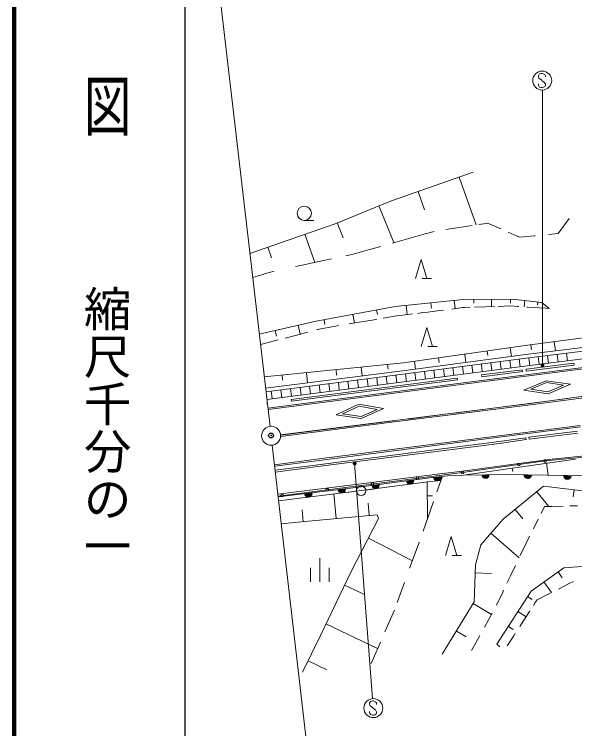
# Model space of a CAD drawing. Units: millimetres, scale not verified. Extents: x 40000 to 680000, y 20000 to 380000.
# Drawn here: x 40000 to 99096, y 244244 to 319563 of the extents above; entities that cross this region are included whole.
import ezdxf
from ezdxf.enums import TextEntityAlignment as Align

# ---------------------------------------------------------------- set-up
doc = ezdxf.new("R2010")
doc.units = ezdxf.units.MM
doc.header["$LTSCALE"] = 1000
doc.header["$PDMODE"] = 32
doc.header["$PDSIZE"] = 500
doc.linetypes.add('CHAIN', pattern=[18.5, 12, -1.5, 3.5, -1.5])
for name, color, linetype, lineweight in [('M-BGD', 7, 'Continuous', 13), ('M-BMK', 2, 'CHAIN', 13), ('M-BMK-SRVR', 3, 'Continuous', 13), ('M-STR-STRC', 7, 'Continuous', 13), ('M-TTL', 2, 'Continuous', 140), ('M-TTL-BAND', 7, 'Continuous', 25)]:
    doc.layers.add(name, color=color, linetype=linetype, lineweight=lineweight)
doc.layers.add('M-OTRS', color=6, linetype='Continuous')
doc.styles.add('@ＭＳ ゴシック', font='')
doc.styles.get('@ＭＳ ゴシック').set_extended_font_data('@MS Gothic')

# ---------------------------------------------------------------- blocks, each defined once
blk = doc.blocks.new('filled_dot')
at = {"color": 0, "linetype": 'Continuous', "lineweight": -2, "const_width": 1.25}
blk.add_lwpolyline([(-0.625, 0, 1), (0.625, 0, 1)], format="xyb", close=True, dxfattribs=at)

msp = doc.modelspace()

# ---------------------------------------------------------------- linework, layer by layer
at = {"layer": 'M-BGD'}
for p, q in [((79668, 299873), (88389, 302918)), ((88689, 297359), (86927, 302408)), ((83246, 298961), (82573, 300888)), ((73831, 297481), (79668, 299873)), ((80038, 295489), (78446, 299372)), ((70579, 297836), (71579, 297836)), ((74674, 296011), (74037, 297566)), ((88995, 297406), (89768, 297523)), ((89768, 297523), (89895, 297542)), ((89895, 297542), (90893, 297107)), ((98012, 297373), (98494, 298025)), ((64848, 294352), (73831, 297481)), ((85517, 296878), (86895, 297087)), ((86895, 297087), (88299, 297300)), ((90893, 297107), (91288, 296934)), ((97341, 296465), (98012, 297373)), ((71680, 293398), (70645, 296371)), ((81360, 295860), (83327, 296412)), ((83327, 296412), (84269, 296676)), ((92077, 296590), (93016, 296180)), ((93016, 296180), (93300, 296056)), ((93300, 296056), (94830, 296211)), ((94830, 296211), (94934, 296221)), ((96318, 296361), (97341, 296465)), ((79891, 295447), (81360, 295860)), ((67117, 293891), (66728, 295007)), ((75728, 294279), (77451, 294763)), ((77451, 294763), (78641, 295097)), ((72116, 293493), (73443, 293782)), ((74957, 294111), (75413, 294211)), ((75413, 294211), (75728, 294279)), ((69651, 292957), (70339, 293107)), ((70339, 293107), (72116, 293493)), ((82304, 291717), (82904, 293717)), ((82904, 293717), (83504, 291717)), ((65141, 291829), (66893, 292357)), ((66893, 292357), (67387, 292464)), ((83004, 291717), (84004, 291717)), ((80157, 288742), (87329, 289511)), ((86486, 288535), (86392, 289410)), ((87329, 289511), (92566, 289518)), ((88470, 289107), (88470, 289512)), ((90328, 288748), (90327, 289515)), ((92341, 289107), (92341, 289518)), ((92566, 289518), (95636, 289176)), ((93750, 288717), (93824, 289378)), ((95161, 288883), (95199, 289225)), ((71848, 287214), (80157, 288742)), ((81430, 287900), (81326, 288867)), ((83995, 288593), (83936, 289147)), ((86144, 288492), (87295, 288636)), ((87295, 288636), (87468, 288658)), ((87468, 288658), (88054, 288676)), ((88536, 288692), (89675, 288728)), ((89675, 288728), (90630, 288758)), ((91029, 288771), (92302, 288811)), ((92215, 288808), (92302, 288811)), ((92302, 288811), (93101, 288759)), ((93101, 288759), (93206, 288752)), ((94039, 288698), (94105, 288694)), ((94105, 288694), (94977, 288637)), ((94977, 288637), (95360, 288613)), ((95360, 288613), (96032, 288568)), ((95636, 289176), (96387, 288545)), ((96032, 288568), (96387, 288545)), ((75871, 287017), (75704, 287923)), ((78289, 287921), (78204, 288383)), ((78901, 287524), (80300, 287759)), ((80120, 287728), (80300, 287759)), ((80300, 287759), (81531, 287913)), ((81531, 287913), (81993, 287971)), ((82505, 288035), (83090, 288108)), ((83070, 288106), (83623, 288175)), ((83623, 288175), (84856, 288330)), ((84856, 288330), (85273, 288382)), ((65837, 285833), (71848, 287214)), ((72762, 286847), (72667, 287365)), ((75310, 286923), (76566, 287133)), ((76566, 287133), (77737, 287329)), ((77737, 287329), (78233, 287412)), ((67638, 285639), (67506, 286216)), ((70134, 285841), (69920, 286771)), ((71892, 286307), (71932, 286318)), ((71932, 286318), (72908, 286520)), ((72908, 286520), (74046, 286711)), ((74046, 286711), (74199, 286737)), ((82891, 284527), (83491, 286527)), ((83491, 286527), (84091, 284527)), ((68553, 285422), (69649, 285712)), ((69649, 285712), (70802, 286018)), ((70802, 286018), (70969, 286062)), ((94105, 284664), (101833, 285700)), ((65964, 284735), (67455, 285130)), ((67455, 285130), (67815, 285226)), ((94542, 284229), (94473, 284716)), ((97057, 284070), (96927, 285042)), ((81049, 282809), (94105, 284664)), ((83591, 284527), (84591, 284527)), ((89925, 283592), (89859, 284060)), ((92431, 283483), (92300, 284407)), ((101866, 284667), (94193, 283715)), ((102202, 284330), (94255, 283329)), ((94193, 283715), (81208, 282012)), ((94255, 283329), (81245, 281650)), ((84803, 282866), (84737, 283333)), ((87616, 282852), (87492, 283724)), ((93356, 282406), (93254, 283200)), ((94357, 282535), (94254, 283329)), ((94357, 282535), (94257, 283329)), ((102302, 283536), (94357, 282535)), ((95350, 282661), (95250, 283454)), ((96343, 282786), (96243, 283579)), ((97336, 282911), (97236, 283704)), ((98329, 283036), (98229, 283830)), ((66359, 281338), (81049, 282809)), ((79417, 282141), (79366, 282640)), ((94357, 282535), (81347, 280857)), ((82322, 282158), (82206, 282973)), ((86814, 280650), (105770, 283083)), ((86833, 280501), (105788, 282934)), ((88352, 281761), (88250, 282554)), ((89353, 281890), (89251, 282683)), ((90354, 282019), (90251, 282812)), ((91355, 282148), (91252, 282941)), ((92355, 282277), (92253, 283071)), ((93959, 282142), (99013, 282768)), ((93983, 281943), (99038, 282570)), ((99013, 282768), (99038, 282570)), ((81208, 282012), (66499, 280130)), ((70905, 280694), (70796, 281782)), ((73986, 281525), (73929, 282096)), ((76666, 281431), (76573, 282361)), ((82348, 280986), (82246, 281779)), ((83349, 281115), (83246, 281908)), ((84350, 281244), (84247, 282037)), ((85350, 281373), (85248, 282167)), ((86351, 281502), (86249, 282296)), ((87352, 281631), (87249, 282425)), ((89268, 281553), (93566, 282089)), ((89293, 281355), (93591, 281891)), ((93566, 282089), (93591, 281891)), ((93959, 282142), (93983, 281943)), ((81245, 281650), (66542, 279761)), ((68292, 280975), (68237, 281526)), ((69199, 278957), (86713, 281214)), ((69225, 278759), (86739, 281016)), ((76296, 280208), (76194, 281001)), ((77306, 280337), (77204, 281131)), ((78316, 280467), (78214, 281261)), ((79326, 280597), (79224, 281391)), ((80337, 280727), (80235, 281520)), ((81347, 280857), (81245, 281650)), ((81347, 280857), (81245, 281650)), ((86713, 281214), (86739, 281016)), ((89268, 281553), (89293, 281355)), ((81347, 280857), (66634, 278966)), ((66740, 278053), (86814, 280650)), ((66758, 277904), (86833, 280501)), ((70234, 279429), (70132, 280222)), ((71244, 279559), (71142, 280352)), ((72255, 279689), (72153, 280482)), ((73265, 279818), (73163, 280612)), ((74275, 279948), (74173, 280742)), ((75285, 280078), (75183, 280871)), ((93729, 279933), (96097, 280935)), ((94458, 280024), (96124, 280729)), ((96097, 280935), (98654, 280577)), ((96124, 280729), (97929, 280476)), ((97929, 280476), (96273, 279748)), ((98654, 280577), (96300, 279542)), ((67203, 279040), (67101, 279833)), ((68214, 279169), (68112, 279963)), ((69224, 279299), (69122, 280093)), ((96300, 279542), (93729, 279933)), ((105242, 279981), (94408, 278539)), ((105261, 279832), (94428, 278390)), ((96273, 279748), (94458, 280024)), ((69199, 278957), (69225, 278759)), ((66654, 278651), (66681, 278453)), ((94408, 278539), (68075, 275226)), ((76341, 278469), (73940, 277345)), ((76368, 278261), (74626, 277446)), ((78929, 277994), (76341, 278469)), ((78258, 277914), (76368, 278261)), ((78929, 277994), (76590, 276951)), ((94428, 278390), (79250, 276480)), ((76590, 276951), (73940, 277345)), ((76562, 277158), (74626, 277446)), ((78258, 277914), (76562, 277158)), ((79250, 276480), (68078, 275059)), ((91087, 275122), (99684, 276223)), ((91106, 274974), (99703, 276074)), ((71881, 272650), (91087, 275122)), ((71900, 272501), (91106, 274974)), ((91128, 274528), (93953, 274920)), ((93953, 274920), (93981, 274722)), ((94269, 274975), (99395, 275611)), ((94294, 274776), (94269, 274975)), ((99420, 275412), (94294, 274776)), ((71998, 272081), (91128, 274528)), ((72023, 271883), (91154, 274330)), ((91154, 274330), (93981, 274722)), ((96723, 272676), (105147, 273535)), ((93216, 272190), (96723, 272676)), ((105159, 273387), (95978, 272470)), ((67434, 272079), (71881, 272650)), ((67451, 271930), (71900, 272501)), ((67501, 271501), (71998, 272081)), ((87268, 271395), (93216, 272190)), ((93211, 272099), (87269, 271261)), ((95978, 272470), (93211, 272099)), ((93285, 271831), (99172, 272652)), ((96288, 270972), (96113, 272225)), ((67524, 271302), (72023, 271883)), ((87269, 271261), (67818, 268773)), ((84603, 271072), (87268, 271395)), ((87352, 270980), (93285, 271831)), ((92561, 271349), (92508, 271720)), ((83502, 270956), (76254, 270024)), ((83540, 270658), (76292, 269727)), ((83502, 270956), (84603, 271072)), ((85674, 270908), (83540, 270658)), ((84988, 270425), (83587, 270261)), ((85114, 270780), (84563, 269218)), ((87352, 270980), (85674, 270908)), ((87352, 270980), (92019, 271050)), ((92019, 271050), (100442, 270897)), ((76254, 270024), (67795, 268971)), ((76292, 269727), (67829, 268673)), ((83591, 270262), (76342, 269330)), ((83545, 270256), (83589, 266457)), ((91543, 266350), (95799, 269804)), ((95799, 269804), (101979, 269096)), ((76342, 269330), (67875, 268276)), ((73687, 269000), (73934, 266392)), ((76069, 269271), (75076, 269146)), ((77061, 269394), (78053, 269517)), ((96360, 267669), (95093, 269231)), ((98934, 268674), (99021, 269435)), ((84202, 268195), (83104, 265083)), ((84090, 268792), (83562, 268785)), ((77312, 268012), (77434, 266724)), ((95921, 267657), (95554, 266931)), ((95921, 267657), (96726, 267678)), ((96726, 267678), (97862, 267708)), ((98573, 267726), (99393, 267748)), ((70339, 267311), (70462, 266061)), ((71040, 266118), (78281, 266804)), ((78281, 266804), (78409, 266415)), ((93613, 266370), (92801, 267370)), ((68159, 265835), (71040, 266118)), ((75512, 260804), (78409, 266415)), ((89179, 263640), (91543, 266350)), ((95247, 266322), (94735, 265308)), ((85459, 262517), (86059, 264517)), ((86059, 264517), (86659, 262517)), ((93221, 262268), (90246, 264864)), ((94342, 264532), (93978, 263810)), ((81977, 261953), (77341, 264347)), ((82677, 263871), (81690, 261165)), ((82694, 263920), (82677, 263871)), ((88638, 261528), (89179, 263640)), ((93978, 263810), (93539, 262940)), ((93539, 262940), (93323, 262484)), ((72218, 262222), (72218, 259722)), ((86159, 262517), (87159, 262517)), ((88488, 257632), (88638, 261528)), ((92842, 261466), (92316, 260354)), ((97932, 261193), (106759, 261898)), ((71218, 261222), (71218, 259722)), ((72281, 254083), (75512, 260804)), ((73218, 259722), (73218, 261222)), ((90322, 260610), (88605, 260676)), ((94501, 258760), (97932, 261193)), ((97780, 260140), (97334, 260769)), ((92316, 260354), (91947, 259574)), ((76844, 258429), (74835, 259395)), ((81147, 259676), (80372, 257550)), ((96649, 258593), (95852, 259718)), ((97374, 258960), (98514, 259538)), ((98514, 259538), (98955, 259761)), ((91504, 258637), (90853, 257260)), ((90899, 253162), (94501, 258760)), ((91597, 258834), (91504, 258637)), ((95126, 257820), (96224, 258377)), ((96224, 258377), (96649, 258593)), ((85129, 252086), (88488, 257632)), ((94607, 257861), (94123, 258173)), ((94942, 257538), (95126, 257820)), ((90312, 256276), (88377, 257449)), ((90853, 257260), (90850, 257256)), ((94748, 257240), (94942, 257538)), ((80082, 256757), (79076, 254446)), ((90386, 256411), (89963, 255641)), ((93962, 256032), (93102, 256586)), ((93423, 255205), (94267, 256502)), ((94267, 256502), (94360, 256645)), ((89963, 255641), (89581, 254946)), ((78310, 252687), (72868, 255304)), ((92588, 254717), (92101, 255031)), ((93292, 255004), (93423, 255205)), ((70403, 250191), (72281, 254083)), ((87634, 253918), (86613, 254536)), ((89031, 253945), (88229, 252485)), ((89096, 254064), (89031, 253945)), ((91965, 252966), (92663, 254037)), ((92663, 254037), (92813, 254269)), ((78602, 253358), (77627, 251121)), ((91203, 252868), (90899, 253162)), ((72949, 250443), (70982, 251392))]:
    msp.add_line(p, q, dxfattribs=at)
for centre, radius in [((70579, 298586), 750), ((93211, 272099), 150), ((95978, 272470), 150), ((87269, 271261), 150), ((82514, 270653), 150), ((76565, 269333), 500), ((77760, 270045), 150), ((68251, 268828), 150), ((73005, 269436), 150)]:
    msp.add_circle(centre, radius, dxfattribs=at)
for centre, radius, start, end in [((81728, 270426), 400, 187.32351, 7.32351), ((81728, 270426), 400, 187.32351, 7.32351), ((81728, 270426), 350, 187.32351, 7.32351), ((81728, 270426), 300, 187.32351, 7.32351), ((81728, 270426), 250, 187.32351, 7.32351), ((81728, 270426), 200, 187.32351, 7.32351), ((81728, 270426), 150, 187.32351, 7.32351), ((81728, 270426), 100, 187.32351, 7.32351), ((81728, 270426), 50, 187.32351, 7.32351), ((84607, 270783), 400, 186.66016, 6.66016), ((84607, 270783), 400, 186.66016, 6.66016), ((84607, 270783), 350, 186.66016, 6.66016), ((84607, 270783), 300, 186.66016, 6.66016), ((84607, 270783), 250, 186.66016, 6.66016), ((84607, 270783), 200, 186.66016, 6.66016), ((84607, 270783), 150, 186.66016, 6.66016), ((84607, 270783), 100, 186.66016, 6.66016), ((84607, 270783), 50, 186.66016, 6.66016), ((89686, 271015), 400, 180.85297, 0.85297), ((89686, 271015), 400, 180.85297, 0.85297), ((89686, 271015), 350, 180.85297, 0.85297), ((89686, 271015), 300, 180.85297, 0.85297), ((89686, 271015), 250, 180.85297, 0.85297), ((89686, 271015), 200, 180.85297, 0.85297), ((89686, 271015), 150, 180.85297, 0.85297), ((89686, 271015), 100, 180.85297, 0.85297), ((89686, 271015), 50, 180.85297, 0.85297), ((94125, 271012), 400, 178.95813, 358.95813), ((94125, 271012), 400, 178.95813, 358.95813), ((94125, 271012), 350, 178.95813, 358.95813), ((94125, 271012), 300, 178.95813, 358.95813), ((94125, 271012), 250, 178.95813, 358.95813), ((94125, 271012), 200, 178.95813, 358.95813), ((94125, 271012), 150, 178.95813, 358.95813), ((94125, 271012), 100, 178.95813, 358.95813), ((94125, 271012), 50, 178.95813, 358.95813), ((98337, 270935), 400, 178.95813, 358.95813), ((98337, 270935), 400, 178.95813, 358.95813), ((98337, 270935), 350, 178.95813, 358.95813), ((98337, 270935), 300, 178.95813, 358.95813), ((98337, 270935), 250, 178.95813, 358.95813), ((98337, 270935), 200, 178.95813, 358.95813), ((98337, 270935), 150, 178.95813, 358.95813), ((98337, 270935), 100, 178.95813, 358.95813), ((98337, 270935), 50, 178.95813, 358.95813), ((78104, 269960), 400, 187.32351, 7.32351), ((78104, 269960), 400, 187.32351, 7.32351), ((78104, 269960), 350, 187.32351, 7.32351), ((78104, 269960), 300, 187.32351, 7.32351), ((78104, 269960), 250, 187.32351, 7.32351), ((78104, 269960), 200, 187.32351, 7.32351), ((78104, 269960), 150, 187.32351, 7.32351), ((78104, 269960), 100, 187.32351, 7.32351), ((78104, 269960), 50, 187.32351, 7.32351), ((71000, 269068), 400, 187.09618, 7.09618), ((71000, 269068), 400, 187.09618, 7.09618), ((71000, 269068), 350, 187.09618, 7.09618), ((71000, 269068), 300, 187.09618, 7.09618), ((71000, 269068), 250, 187.09618, 7.09618), ((71000, 269068), 200, 187.09618, 7.09618), ((71000, 269068), 150, 187.09618, 7.09618), ((71000, 269068), 100, 187.09618, 7.09618), ((71000, 269068), 50, 187.09618, 7.09618), ((74528, 269507), 400, 187.09618, 7.09618), ((74528, 269507), 400, 187.09618, 7.09618), ((74528, 269507), 350, 187.09618, 7.09618), ((74528, 269507), 300, 187.09618, 7.09618), ((74528, 269507), 250, 187.09618, 7.09618), ((74528, 269507), 200, 187.09618, 7.09618), ((74528, 269507), 150, 187.09618, 7.09618), ((74528, 269507), 100, 187.09618, 7.09618), ((74528, 269507), 50, 187.09618, 7.09618)]:
    msp.add_arc(centre, radius, start, end, dxfattribs=at)
at = {"layer": 'M-BMK'}
msp.add_line((68079, 275178), (165308, 287589), dxfattribs=at)
at = {"layer": 'M-BMK-SRVR'}
for p, q in [((61448, 323638), (66965, 276118)), ((67196, 274131), (71737, 235019))]:
    msp.add_line(p, q, dxfattribs=at)
msp.add_circle((67080, 275125), 1000, dxfattribs=at)
at = {"layer": 'M-OTRS'}
msp.add_point((67072, 275158), dxfattribs=at)
at = {"layer": 'M-STR-STRC'}
for p, q in [((95578, 313338), (95385, 313272)), ((95699, 313335), (95578, 313338)), ((95949, 313217), (95699, 313335)), ((95385, 313272), (95262, 313088)), ((95262, 313088), (95264, 312956)), ((95264, 312956), (95327, 312827)), ((95327, 312827), (95583, 312645)), ((95583, 312645), (95712, 312514)), ((96012, 313085), (95949, 313217)), ((96012, 312956), (96012, 313085)), ((95264, 312108), (95262, 312229)), ((95304, 312005), (95264, 312108)), ((95388, 311895), (95304, 312005)), ((95575, 311834), (95388, 311895)), ((95709, 311834), (95575, 311834)), ((95809, 311863), (95709, 311834)), ((95712, 312514), (95891, 312398)), ((95952, 311955), (95809, 311863)), ((95891, 312398), (96017, 312198)), ((96012, 312087), (95952, 311955)), ((96017, 312198), (96012, 312087)), ((95693, 282558), (95693, 311575)), ((75892, 272193), (77775, 247412)), ((77578, 247113), (77454, 246928)), ((77770, 247178), (77578, 247113)), ((77891, 247176), (77770, 247178)), ((78141, 247057), (77891, 247176)), ((78204, 246926), (78141, 247057)), ((77454, 246928), (77457, 246797)), ((77457, 246797), (77520, 246668)), ((77520, 246668), (77775, 246486)), ((77775, 246486), (77904, 246354)), ((77904, 246354), (78083, 246238)), ((78204, 246797), (78204, 246926)), ((77457, 245949), (77454, 246070)), ((77496, 245846), (77457, 245949)), ((77580, 245735), (77496, 245846)), ((77767, 245675), (77580, 245735)), ((77902, 245675), (77767, 245675)), ((78002, 245704), (77902, 245675)), ((78144, 245796), (78002, 245704)), ((78083, 246238), (78210, 246038)), ((78204, 245928), (78144, 245796)), ((78210, 246038), (78204, 245928))]:
    msp.add_line(p, q, dxfattribs=at)
for centre in [(95669, 312575), (77861, 246416)]:
    msp.add_circle(centre, 1000, dxfattribs=at)
at = {"layer": 'M-TTL'}
msp.add_line((40000, 380000), (40000, 20000), dxfattribs=at)
at = {"layer": 'M-TTL-BAND'}
msp.add_line((58000, 370000), (58000, 20000), dxfattribs=at)

# ---------------------------------------------------------------- block references
at = {"layer": 'M-STR-STRC', "xscale": 160, "yscale": 160}
for p, rotation in [((95693, 282558), 90), ((75892, 272193), 274.3)]:
    msp.add_blockref('filled_dot', p, dxfattribs=dict(at, rotation=rotation))

# ---------------------------------------------------------------- texts
at = {"layer": 'M-TTL-BAND', "style": '@ＭＳ ゴシック', "width": 1.4}
msp.add_text('平  面  図', height=3666, rotation=270, dxfattribs=at).set_placement((49777, 306475), align=Align.MIDDLE_RIGHT)
at = {"layer": 'M-TTL-BAND', "style": '@ＭＳ ゴシック'}
msp.add_text('縮尺千分の一', height=3666, rotation=270, dxfattribs=at).set_placement((49777, 261030), align=Align.MIDDLE_RIGHT)

doc.saveas('drawing.dxf')
